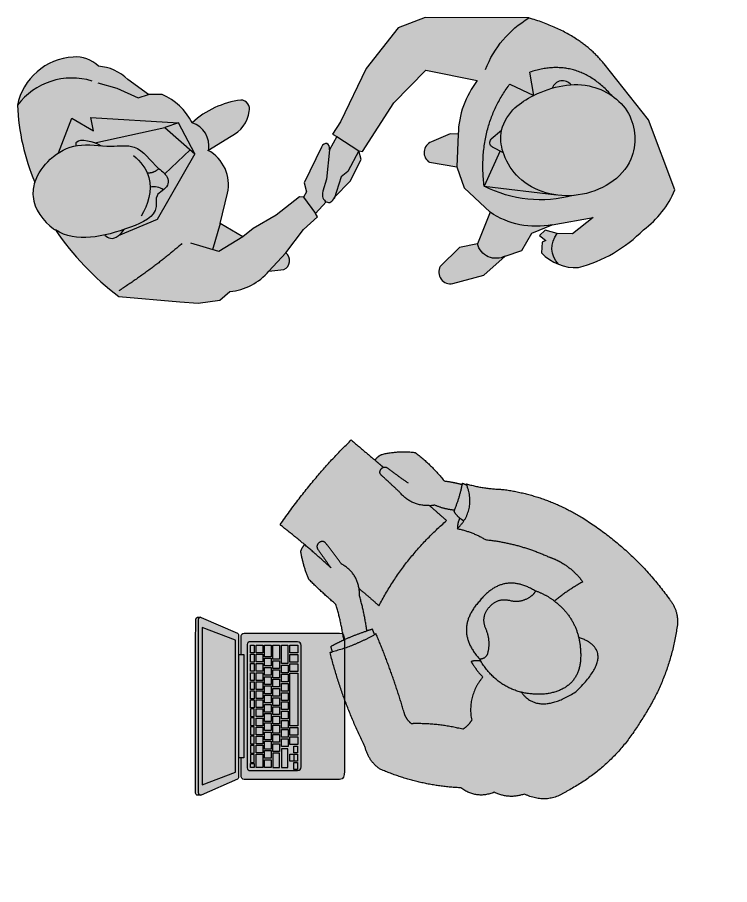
# Model space of a CAD drawing. Header units: metres. Extents: x -17 to 580, y -130 to 19.
# Drawn here: x 330.825 to 332.345, y -13.661 to -11.811 of the extents above; entities that cross this region are included whole.
import ezdxf

# ---------------------------------------------------------------- set-up
doc = ezdxf.new("R2010")
doc.units = ezdxf.units.M
for name, pattern in [('Style Black Lines_2', [0]), ('Style Border  Fill_3', [0]), ('Style Thin Border  Fill_1', [0])]:
    doc.linetypes.add(name, pattern=pattern)
doc.layers.add('Furniture', color=7, linetype='Continuous', true_color=0x7a8bf7)
doc.layers.add('Imported blocks', color=7, linetype='Continuous', true_color=0x7a8bf7)

# ---------------------------------------------------------------- blocks, each defined once
blk = doc.blocks.new('Person sitting')
at = {"layer": 'Imported blocks', "transparency": 33554483}
h = blk.add_hatch(color=256, dxfattribs=at)
edge = h.paths.add_edge_path(flags=0)
edge.add_spline(control_points=[(0.2227, 0.7166), (0.2476, 0.7462), (0.2685, 0.7788)], knot_values=[0, 0, 0, 1, 1, 1], degree=2, periodic=0)
edge.add_spline(control_points=[(0.2685, 0.7788), (0.2681, 0.8183), (0.2708, 0.8578)], knot_values=[0, 0, 0, 1, 1, 1], degree=2, periodic=0)
edge.add_spline(control_points=[(0.2708, 0.8578), (0.2846, 0.8859), (0.3048, 0.9099)], knot_values=[0, 0, 0, 1, 1, 1], degree=2, periodic=0)
edge.add_spline(control_points=[(0.3048, 0.9099), (0.3125, 0.913), (0.3208, 0.9133)], knot_values=[0, 0, 0, 1, 1, 1], degree=2, periodic=0)
edge.add_spline(control_points=[(0.3208, 0.9133), (0.3202, 0.947), (0.3183, 0.9806)], knot_values=[0, 0, 0, 1, 1, 1], degree=2, periodic=0)
edge.add_spline(control_points=[(0.3183, 0.9806), (0.447, 0.9942), (0.5544, 0.9848)], knot_values=[0, 0, 0, 1, 1, 1], degree=2, periodic=0)
edge.add_spline(control_points=[(0.5544, 0.9848), (0.5549, 0.9514), (0.5553, 0.9179)], knot_values=[0, 0, 0, 1, 1, 1], degree=2, periodic=0)
edge.add_spline(control_points=[(0.5553, 0.9179), (0.5655, 0.9198), (0.5747, 0.9149)], knot_values=[0, 0, 0, 1, 1, 1], degree=2, periodic=0)
edge.add_spline(control_points=[(0.5747, 0.9149), (0.6039, 0.894), (0.6241, 0.8643)], knot_values=[0, 0, 0, 1, 1, 1], degree=2, periodic=0)
edge.add_spline(control_points=[(0.6241, 0.8643), (0.6271, 0.8208), (0.6188, 0.778)], knot_values=[0, 0, 0, 1, 1, 1], degree=2, periodic=0)
edge.add_spline(control_points=[(0.6188, 0.778), (0.6299, 0.7615), (0.6386, 0.7436)], knot_values=[0, 0, 0, 1, 1, 1], degree=2, periodic=0)
edge.add_spline(control_points=[(0.6386, 0.7436), (0.6397, 0.7442), (0.6409, 0.7449)], knot_values=[0, 0, 0, 1, 1, 1], degree=2, periodic=0)
edge.add_spline(control_points=[(0.6409, 0.7449), (0.6431, 0.7402), (0.6436, 0.7351)], knot_values=[0, 0, 0, 1, 1, 1], degree=2, periodic=0)
edge.add_spline(control_points=[(0.6436, 0.7351), (0.6444, 0.7366), (0.6452, 0.7381)], knot_values=[0, 0, 0, 1, 1, 1], degree=2, periodic=0)
edge.add_spline(control_points=[(0.6452, 0.7381), (0.6621, 0.7022), (0.6874, 0.6716)], knot_values=[0, 0, 0, 1, 1, 1], degree=2, periodic=0)
edge.add_spline(control_points=[(0.6874, 0.6716), (0.7381, 0.595), (0.7532, 0.5044)], knot_values=[0, 0, 0, 1, 1, 1], degree=2, periodic=0)
edge.add_spline(control_points=[(0.7532, 0.5044), (0.7741, 0.3761), (0.7445, 0.2496)], knot_values=[0, 0, 0, 1, 1, 1], degree=2, periodic=0)
edge.add_spline(control_points=[(0.7445, 0.2496), (0.7396, 0.2213), (0.7174, 0.203)], knot_values=[0, 0, 0, 1, 1, 1], degree=2, periodic=0)
edge.add_spline(control_points=[(0.7174, 0.203), (0.6223, 0.1392), (0.5085, 0.125)], knot_values=[0, 0, 0, 1, 1, 1], degree=2, periodic=0)
edge.add_spline(control_points=[(0.5085, 0.125), (0.3971, 0.105), (0.2915, 0.1456)], knot_values=[0, 0, 0, 1, 1, 1], degree=2, periodic=0)
edge.add_spline(control_points=[(0.2915, 0.1456), (0.2411, 0.1593), (0.2278, 0.2098)], knot_values=[0, 0, 0, 1, 1, 1], degree=2, periodic=0)
edge.add_spline(control_points=[(0.2278, 0.2098), (0.1974, 0.2272), (0.1883, 0.261)], knot_values=[0, 0, 0, 1, 1, 1], degree=2, periodic=0)
edge.add_spline(control_points=[(0.1883, 0.261), (0.1516, 0.2797), (0.1487, 0.3207)], knot_values=[0, 0, 0, 1, 1, 1], degree=2, periodic=0)
edge.add_spline(control_points=[(0.1487, 0.3207), (0.0923, 0.392), (0.0651, 0.4786)], knot_values=[0, 0, 0, 1, 1, 1], degree=2, periodic=0)
edge.add_spline(control_points=[(0.0651, 0.4786), (0.0629, 0.5088), (0.0807, 0.5333)], knot_values=[0, 0, 0, 1, 1, 1], degree=2, periodic=0)
edge.add_spline(control_points=[(0.0807, 0.5333), (0.1216, 0.6329), (0.1832, 0.7212)], knot_values=[0, 0, 0, 1, 1, 1], degree=2, periodic=0)
edge.add_spline(control_points=[(0.1832, 0.7212), (0.1853, 0.7197), (0.1874, 0.7182)], knot_values=[0, 0, 0, 1, 1, 1], degree=2, periodic=0)
edge.add_spline(control_points=[(0.1874, 0.7182), (0.1906, 0.7234), (0.1943, 0.7282)], knot_values=[0, 0, 0, 1, 1, 1], degree=2, periodic=0)
edge.add_spline(control_points=[(0.1943, 0.7282), (0.2087, 0.7229), (0.2227, 0.7166)], knot_values=[0, 0, 0, 1, 1, 1], degree=2, periodic=0)
h = blk.add_hatch(color=256, dxfattribs=at)
edge = h.paths.add_edge_path(flags=0)
edge.add_spline(control_points=[(0.3803, 0.4663), (0.3774, 0.4721), (0.3726, 0.4764)], knot_values=[0, 0, 0, 1, 1, 1], degree=2, periodic=0)
edge.add_spline(control_points=[(0.3726, 0.4764), (0.3696, 0.4792), (0.366, 0.4812)], knot_values=[0, 0, 0, 1, 1, 1], degree=2, periodic=0)
edge.add_spline(control_points=[(0.366, 0.4812), (0.3652, 0.4788), (0.3645, 0.4764)], knot_values=[0, 0, 0, 1, 1, 1], degree=2, periodic=0)
edge.add_spline(control_points=[(0.3645, 0.4764), (0.3594, 0.4589), (0.3575, 0.4408)], knot_values=[0, 0, 0, 1, 1, 1], degree=2, periodic=0)
edge.add_spline(control_points=[(0.3575, 0.4408), (0.3049, 0.4396), (0.2724, 0.3982)], knot_values=[0, 0, 0, 1, 1, 1], degree=2, periodic=0)
edge.add_spline(control_points=[(0.2724, 0.3982), (0.2588, 0.3959), (0.2456, 0.3999)], knot_values=[0, 0, 0, 1, 1, 1], degree=2, periodic=0)
edge.add_spline(control_points=[(0.2456, 0.3999), (0.2251, 0.4404), (0.1959, 0.4751)], knot_values=[0, 0, 0, 1, 1, 1], degree=2, periodic=0)
edge.add_spline(control_points=[(0.1959, 0.4751), (0.1895, 0.4829), (0.1826, 0.4902)], knot_values=[0, 0, 0, 1, 1, 1], degree=2, periodic=0)
edge.add_spline(control_points=[(0.1826, 0.4902), (0.1817, 0.504), (0.1889, 0.5157)], knot_values=[0, 0, 0, 1, 1, 1], degree=2, periodic=0)
edge.add_spline(control_points=[(0.1889, 0.5157), (0.2376, 0.592), (0.2776, 0.6732)], knot_values=[0, 0, 0, 1, 1, 1], degree=2, periodic=0)
edge.add_spline(control_points=[(0.2776, 0.6732), (0.2758, 0.6738), (0.2741, 0.6744)], knot_values=[0, 0, 0, 1, 1, 1], degree=2, periodic=0)
edge.add_spline(control_points=[(0.2741, 0.6744), (0.2771, 0.6798), (0.2799, 0.6854)], knot_values=[0, 0, 0, 1, 1, 1], degree=2, periodic=0)
edge.add_spline(control_points=[(0.2799, 0.6854), (0.2746, 0.6888), (0.2692, 0.6921)], knot_values=[0, 0, 0, 1, 1, 1], degree=2, periodic=0)
edge.add_spline(control_points=[(0.2692, 0.6921), (0.2946, 0.7209), (0.3154, 0.7532)], knot_values=[0, 0, 0, 1, 1, 1], degree=2, periodic=0)
edge.add_spline(control_points=[(0.3154, 0.7532), (0.3215, 0.758), (0.3264, 0.764)], knot_values=[0, 0, 0, 1, 1, 1], degree=2, periodic=0)
edge.add_spline(control_points=[(0.3264, 0.764), (0.3272, 0.7359), (0.3267, 0.7078)], knot_values=[0, 0, 0, 1, 1, 1], degree=2, periodic=0)
edge.add_spline(control_points=[(0.3267, 0.7078), (0.4416, 0.7352), (0.5585, 0.7183)], knot_values=[0, 0, 0, 1, 1, 1], degree=2, periodic=0)
edge.add_spline(control_points=[(0.5585, 0.7183), (0.5586, 0.7428), (0.5586, 0.7673)], knot_values=[0, 0, 0, 1, 1, 1], degree=2, periodic=0)
edge.add_spline(control_points=[(0.5586, 0.7673), (0.5625, 0.7631), (0.5669, 0.7596)], knot_values=[0, 0, 0, 1, 1, 1], degree=2, periodic=0)
edge.add_spline(control_points=[(0.5669, 0.7596), (0.5738, 0.7385), (0.5867, 0.7205)], knot_values=[0, 0, 0, 1, 1, 1], degree=2, periodic=0)
edge.add_spline(control_points=[(0.5867, 0.7205), (0.5851, 0.72), (0.5835, 0.7195)], knot_values=[0, 0, 0, 1, 1, 1], degree=2, periodic=0)
edge.add_spline(control_points=[(0.5835, 0.7195), (0.5807, 0.7103), (0.5809, 0.7006)], knot_values=[0, 0, 0, 1, 1, 1], degree=2, periodic=0)
edge.add_spline(control_points=[(0.5809, 0.7006), (0.5695, 0.6973), (0.5606, 0.6896)], knot_values=[0, 0, 0, 1, 1, 1], degree=2, periodic=0)
edge.add_spline(control_points=[(0.5606, 0.6896), (0.5769, 0.6611), (0.5825, 0.6288)], knot_values=[0, 0, 0, 1, 1, 1], degree=2, periodic=0)
edge.add_spline(control_points=[(0.5825, 0.6288), (0.623, 0.5711), (0.6432, 0.5035)], knot_values=[0, 0, 0, 1, 1, 1], degree=2, periodic=0)
edge.add_spline(control_points=[(0.6432, 0.5035), (0.6493, 0.4889), (0.6522, 0.4733)], knot_values=[0, 0, 0, 1, 1, 1], degree=2, periodic=0)
edge.add_spline(control_points=[(0.6522, 0.4733), (0.6577, 0.4432), (0.6508, 0.4133)], knot_values=[0, 0, 0, 1, 1, 1], degree=2, periodic=0)
edge.add_spline(control_points=[(0.6508, 0.4133), (0.6164, 0.426), (0.5801, 0.4319)], knot_values=[0, 0, 0, 1, 1, 1], degree=2, periodic=0)
edge.add_spline(control_points=[(0.5801, 0.4319), (0.5787, 0.4549), (0.5699, 0.4763)], knot_values=[0, 0, 0, 1, 1, 1], degree=2, periodic=0)
edge.add_spline(control_points=[(0.5699, 0.4763), (0.5565, 0.5558), (0.4761, 0.5525)], knot_values=[0, 0, 0, 1, 1, 1], degree=2, periodic=0)
edge.add_spline(control_points=[(0.4761, 0.5525), (0.3924, 0.5551), (0.3822, 0.472)], knot_values=[0, 0, 0, 1, 1, 1], degree=2, periodic=0)
edge.add_spline(control_points=[(0.3822, 0.472), (0.3812, 0.4692), (0.3803, 0.4663)], knot_values=[0, 0, 0, 1, 1, 1], degree=2, periodic=0)
at = {"layer": 'Imported blocks'}
for points in [[(0.3183, 0.9806), (0.447, 0.9942), (0.5544, 0.9848)], [(0.3208, 0.9133), (0.3202, 0.947), (0.3183, 0.9806)], [(0.5544, 0.9848), (0.5549, 0.9514), (0.5553, 0.9179)], [(0.2708, 0.8578), (0.2846, 0.8859), (0.3048, 0.9099)], [(0.3048, 0.9099), (0.3125, 0.913), (0.3208, 0.9133)], [(0.3203, 0.8387), (0.3214, 0.876), (0.3208, 0.9133)], [(0.5553, 0.9179), (0.5655, 0.9198), (0.5747, 0.9149)], [(0.5553, 0.9179), (0.5554, 0.9062), (0.5555, 0.8944)], [(0.5747, 0.9149), (0.6039, 0.894), (0.6241, 0.8643)], [(0.344, 0.8926), (0.3354, 0.8941), (0.332, 0.8862)], [(0.353, 0.8824), (0.3525, 0.8911), (0.344, 0.8926)], [(0.54, 0.8864), (0.5406, 0.8953), (0.5496, 0.8959)], [(0.5496, 0.8959), (0.5585, 0.8964), (0.5602, 0.8877)], [(0.332, 0.8862), (0.3263, 0.8624), (0.3203, 0.8387)], [(0.3411, 0.8271), (0.3479, 0.8546), (0.353, 0.8824)], [(0.5384, 0.8337), (0.5394, 0.86), (0.54, 0.8864)], [(0.5602, 0.8877), (0.5619, 0.8601), (0.5654, 0.8328)], [(0.2685, 0.7788), (0.2681, 0.8183), (0.2708, 0.8578)], [(0.6241, 0.8643), (0.6271, 0.8208), (0.6188, 0.778)], [(0.5586, 0.7673), (0.532, 0.7955), (0.5384, 0.8337)], [(0.3264, 0.764), (0.3493, 0.7919), (0.3411, 0.8271)], [(0.2227, 0.7166), (0.2476, 0.7462), (0.2685, 0.7788)], [(0.6188, 0.778), (0.6299, 0.7615), (0.6386, 0.7436)], [(0.3154, 0.7532), (0.3215, 0.758), (0.3264, 0.764)], [(0.3264, 0.764), (0.3272, 0.7359), (0.3267, 0.7078)], [(0.5585, 0.7183), (0.5586, 0.7428), (0.5586, 0.7673)], [(0.5586, 0.7673), (0.5625, 0.7631), (0.5669, 0.7596)], [(0.5669, 0.7596), (0.5738, 0.7385), (0.5867, 0.7205)], [(0.2692, 0.6921), (0.2946, 0.7209), (0.3154, 0.7532)], [(0.5867, 0.7205), (0.6138, 0.7293), (0.6386, 0.7436)], [(0.6386, 0.7436), (0.6397, 0.7442), (0.6409, 0.7449)], [(0.6409, 0.7449), (0.6431, 0.7402), (0.6436, 0.7351)], [(0.1874, 0.7182), (0.1906, 0.7234), (0.1943, 0.7282)], [(0.1943, 0.7282), (0.2087, 0.7229), (0.2227, 0.7166)], [(0.3267, 0.7078), (0.4416, 0.7352), (0.5585, 0.7183)], [(0.5606, 0.6896), (0.6168, 0.6854), (0.6436, 0.7351)], [(0.6436, 0.7351), (0.6444, 0.7366), (0.6452, 0.7381)], [(0.6452, 0.7381), (0.6621, 0.7022), (0.6874, 0.6716)], [(0.0807, 0.5333), (0.1216, 0.6329), (0.1832, 0.7212)], [(0.1832, 0.7212), (0.1853, 0.7197), (0.1874, 0.7182)], [(0.2741, 0.6744), (0.2278, 0.6906), (0.1874, 0.7182)], [(0.2227, 0.7166), (0.2467, 0.7057), (0.2692, 0.6921)], [(0.5835, 0.7195), (0.5807, 0.7103), (0.5809, 0.7006)], [(0.5867, 0.7205), (0.5851, 0.72), (0.5835, 0.7195)], [(0.2799, 0.6854), (0.2746, 0.6888), (0.2692, 0.6921)], [(0.2741, 0.6744), (0.2771, 0.6798), (0.2799, 0.6854)], [(0.5809, 0.7006), (0.5695, 0.6973), (0.5606, 0.6896)], [(0.5606, 0.6896), (0.5769, 0.6611), (0.5825, 0.6288)], [(0.5819, 0.6906), (0.581, 0.6956), (0.5809, 0.7006)], [(0.1889, 0.5157), (0.2376, 0.592), (0.2776, 0.6732)], [(0.2776, 0.6732), (0.2758, 0.6738), (0.2741, 0.6744)], [(0.6874, 0.6716), (0.7381, 0.595), (0.7532, 0.5044)], [(0.5825, 0.6288), (0.623, 0.5711), (0.6432, 0.5035)], [(0.4761, 0.5525), (0.3924, 0.5551), (0.3822, 0.472)], [(0.5699, 0.4763), (0.5565, 0.5558), (0.4761, 0.5525)], [(0.0651, 0.4786), (0.0629, 0.5088), (0.0807, 0.5333)], [(0.4389, 0.5023), (0.4507, 0.5284), (0.4794, 0.5284)], [(0.4794, 0.5284), (0.508, 0.5284), (0.5199, 0.5023)], [(0.1826, 0.4902), (0.1817, 0.504), (0.1889, 0.5157)], [(0.402, 0.4655), (0.4267, 0.4776), (0.4389, 0.5023)], [(0.5199, 0.5023), (0.5325, 0.4812), (0.5565, 0.4763)], [(0.6432, 0.5035), (0.6493, 0.4889), (0.6522, 0.4733)], [(0.7532, 0.5044), (0.7741, 0.3761), (0.7445, 0.2496)], [(0.1959, 0.4751), (0.1895, 0.4829), (0.1826, 0.4902)], [(0.366, 0.4812), (0.3652, 0.4788), (0.3645, 0.4764)], [(0.3726, 0.4764), (0.3696, 0.4792), (0.366, 0.4812)], [(0.1487, 0.3207), (0.0923, 0.392), (0.0651, 0.4786)], [(0.2456, 0.3999), (0.2251, 0.4404), (0.1959, 0.4751)], [(0.3645, 0.4764), (0.3594, 0.4589), (0.3575, 0.4408)], [(0.4168, 0.3174), (0.3541, 0.381), (0.3803, 0.4663)], [(0.3803, 0.4663), (0.3774, 0.4721), (0.3726, 0.4764)], [(0.3822, 0.472), (0.3812, 0.4692), (0.3803, 0.4663)], [(0.3822, 0.472), (0.3899, 0.4621), (0.402, 0.4655)], [(0.5565, 0.4763), (0.5632, 0.4745), (0.5699, 0.4763)], [(0.5801, 0.4319), (0.5787, 0.4549), (0.5699, 0.4763)], [(0.6522, 0.4733), (0.6577, 0.4432), (0.6508, 0.4133)], [(0.3575, 0.4408), (0.3049, 0.4396), (0.2724, 0.3982)], [(0.5801, 0.4319), (0.5844, 0.3666), (0.5374, 0.3209)], [(0.6508, 0.4133), (0.6164, 0.426), (0.5801, 0.4319)], [(0.2724, 0.3982), (0.2588, 0.3959), (0.2456, 0.3999)], [(0.3876, 0.3594), (0.3723, 0.2974), (0.464, 0.2707)], [(0.464, 0.2707), (0.5906, 0.2582), (0.5556, 0.3425)], [(0.1883, 0.261), (0.1516, 0.2797), (0.1487, 0.3207)], [(0.5374, 0.3209), (0.4787, 0.2624), (0.4168, 0.3174)], [(0.2278, 0.2098), (0.1974, 0.2272), (0.1883, 0.261)], [(0.7445, 0.2496), (0.7396, 0.2213), (0.7174, 0.203)], [(0.2915, 0.1456), (0.2411, 0.1593), (0.2278, 0.2098)], [(0.7174, 0.203), (0.6223, 0.1392), (0.5085, 0.125)], [(0.5085, 0.125), (0.3971, 0.105), (0.2915, 0.1456)]]:
    blk.add_open_spline(points, degree=2, dxfattribs=at)
blk = doc.blocks.new('People office')
at = {"layer": 'Imported blocks', "transparency": 33554483}
h = blk.add_hatch(color=256, dxfattribs=at)
edge = h.paths.add_edge_path(flags=0)
edge.add_line((0.6128, -0.155), (0.6014, -0.1663))
edge.add_line((0.6014, -0.1663), (0.6149, -0.177))
edge.add_line((0.6149, -0.177), (0.6064, -0.1804))
edge.add_line((0.6064, -0.1804), (0.6055, -0.2034))
edge.add_arc((0.6779, -0.1347), 0.0999, 223.5158, 273.5522)
edge.add_arc((0.6081, 0.0569), 0.301, 284.6313, 315.6092)
edge.add_arc((0.7059, 0.0072), 0.1991, 306.0746, 337.5138)
edge.add_line((0.8899, -0.0689), (0.8336, 0.0808))
edge.add_line((0.8336, 0.0808), (0.7388, 0.2))
edge.add_spline(control_points=[(0.7388, 0.2), (0.6861, 0.2663), (0.5784, 0.2979)], knot_values=[0, 0, 0, 1, 1, 1], degree=2, periodic=0)
edge.add_line((0.5784, 0.2979), (0.3569, 0.2992))
edge.add_line((0.3569, 0.2992), (0.2993, 0.2769))
edge.add_line((0.2993, 0.2769), (0.2311, 0.1904))
edge.add_line((0.2311, 0.1904), (0.1763, 0.0765))
edge.add_line((0.1763, 0.0765), (0.1593, 0.0499))
edge.add_line((0.1593, 0.0499), (0.1682, 0.0451))
edge.add_line((0.1682, 0.0451), (0.153, 0.0163))
edge.add_spline(control_points=[(0.153, 0.0163), (0.1545, 0.0312), (0.1421, 0.0356), (0.1355, 0.022)], knot_values=[0, 0, 0, 0, 1, 1, 1, 1], degree=3, periodic=0)
edge.add_line((0.1355, 0.022), (0.0988, -0.0541))
edge.add_line((0.0988, -0.0541), (0.1036, -0.0727))
edge.add_line((0.1036, -0.0727), (0.0976, -0.0847))
edge.add_line((0.0976, -0.0847), (0.089, -0.0839))
edge.add_line((0.089, -0.0839), (0.0391, -0.1226))
edge.add_line((0.0391, -0.1226), (-0.0099, -0.1509))
edge.add_line((-0.0099, -0.1509), (-0.0322, -0.169))
edge.add_line((-0.0322, -0.169), (-0.0804, -0.1406))
edge.add_line((-0.0804, -0.1406), (-0.0651, -0.076))
edge.add_arc((-0.1448, -0.057), 0.0819, 346.5594, 422.1998)
edge.add_line((-0.1066, 0.0155), (-0.0573, 0.0457))
edge.add_arc((-0.0877, 0.1087), 0.07, 295.7662, 351.7689)
edge.add_arc((-0.037, 0.1036), 0.0193, 345.1018, 447.5931)
edge.add_arc((-0.0108, -0.0677), 0.1923, 97.5871, 132.3307)
edge.add_arc((-0.2546, 0.0171), 0.1278, 26.6328, 66.9956)
edge.add_line((-0.2046, 0.1348), (-0.2334, 0.1348))
edge.add_line((-0.2334, 0.1348), (-0.2778, 0.1664))
edge.add_arc((-0.346, 0.0998), 0.0953, 44.3327, 86.6835)
edge.add_arc((-0.3876, 0.1495), 0.0655, 43.999, 95.9257)
edge.add_arc((-0.3864, 0.0853), 0.1295, 93.5065, 168.2833)
edge.add_arc((-0.04, 0.1325), 0.4737, 182.5272, 202.9954)
edge.add_spline(control_points=[(-0.4761, -0.0525), (-0.4793, -0.0624), (-0.4808, -0.0726), (-0.4799, -0.0828)], knot_values=[0, 0, 0, 0, 1, 1, 1, 1], degree=3, periodic=0)
edge.add_spline(control_points=[(-0.4799, -0.0828), (-0.4775, -0.1098), (-0.4584, -0.1362), (-0.436, -0.1517)], knot_values=[0, 0, 0, 0, 1, 1, 1, 1], degree=3, periodic=0)
edge.add_spline(control_points=[(-0.436, -0.1517), (-0.4348, -0.1526), (-0.4335, -0.1534), (-0.4322, -0.1543)], knot_values=[0, 0, 0, 0, 1, 1, 1, 1], degree=3, periodic=0)
edge.add_arc((0.0773, 0.1959), 0.6183, 214.5004, 232.7278)
edge.add_line((-0.2971, -0.2961), (-0.1664, -0.3074))
edge.add_line((-0.1664, -0.3074), (-0.1277, -0.3106))
edge.add_line((-0.1277, -0.3106), (-0.0813, -0.304))
edge.add_line((-0.0813, -0.304), (-0.0598, -0.2859))
edge.add_arc((-0.073, -0.1595), 0.1272, 275.9895, 319.4789)
edge.add_line((0.0236, -0.2421), (0.0555, -0.2386))
edge.add_arc((0.047, -0.2196), 0.0208, 293.9528, 412.7489)
edge.add_line((0.0596, -0.2031), (0.0976, -0.1531))
edge.add_line((0.0976, -0.1531), (0.1272, -0.1264))
edge.add_line((0.1272, -0.1264), (0.123, -0.1195))
edge.add_line((0.123, -0.1195), (0.146, -0.0943))
edge.add_spline(control_points=[(0.146, -0.0943), (0.1522, -0.0975), (0.1601, -0.0951), (0.1637, -0.0841)], knot_values=[0, 0, 0, 0, 1, 1, 1, 1], degree=3, periodic=0)
edge.add_line((0.1637, -0.0841), (0.197, -0.0502))
edge.add_line((0.197, -0.0502), (0.2207, -0.004))
edge.add_line((0.2207, -0.004), (0.2156, 0.0146))
edge.add_line((0.2156, 0.0146), (0.2231, 0.0133))
edge.add_line((0.2231, 0.0133), (0.2901, 0.1171))
edge.add_line((0.2901, 0.1171), (0.3582, 0.1865))
edge.add_line((0.3582, 0.1865), (0.4683, 0.1642))
edge.add_arc((0.621, 0.0453), 0.1935, 142.0955, 178.5499)
edge.add_line((0.4275, 0.0502), (0.4101, 0.0509))
edge.add_line((0.4101, 0.0509), (0.3704, 0.0335))
edge.add_arc((0.3788, 0.0109), 0.0242, 110.3432, 239.2679)
edge.add_line((0.3665, -0.0099), (0.4244, -0.0197))
edge.add_line((0.4244, -0.0197), (0.4402, -0.0643))
edge.add_line((0.4402, -0.0643), (0.4955, -0.1167))
edge.add_line((0.4955, -0.1167), (0.4684, -0.1839))
edge.add_line((0.4684, -0.1839), (0.4306, -0.1918))
edge.add_line((0.4306, -0.1918), (0.3893, -0.232))
edge.add_arc((0.4109, -0.2442), 0.0249, 150.4574, 282.3602)
edge.add_line((0.4163, -0.2685), (0.4819, -0.2504))
edge.add_line((0.4819, -0.2504), (0.5279, -0.21))
edge.add_line((0.5279, -0.21), (0.5634, -0.1982))
edge.add_line((0.5634, -0.1982), (0.585, -0.1613))
edge.add_line((0.585, -0.1613), (0.6281, -0.1431))
edge.add_line((0.6281, -0.1431), (0.7159, -0.1278))
edge.add_line((0.7159, -0.1278), (0.6713, -0.1626))
edge.add_line((0.6713, -0.1626), (0.6386, -0.162))
edge.add_line((0.6386, -0.162), (0.6128, -0.155))
at = {"layer": 'Imported blocks', "linetype": 'Style Border  Fill_3'}
blk.add_lwpolyline([(0.5784, 0.2979), (0.3569, 0.2992), (0.2993, 0.2769), (0.2311, 0.1904), (0.1763, 0.0765), (0.1593, 0.0499), (0.1682, 0.0451), (0.153, 0.0163)], dxfattribs=at)
at = {"layer": 'Imported blocks', "linetype": 'Style Black Lines_2'}
for points in [[(0.4861, 0.1883, -0.168497), (0.5784, 0.2979)], [(-0.3539, 0.1634, 0.316012), (-0.5132, 0.1116)], [(0.6686, 0.1554, 0.577242), (0.6281, 0.1482)], [(-0.1049, 0.0165, 0.361521), (-0.1403, 0.0744)], [(0.4997, 0.0227, -0.428434), (0.4979, 0.0392)], [(-0.2014, -0.0685, 0.193982), (-0.2299, -0.0632)], [(0.6728, -0.0808, -0.184994), (0.4829, -0.061)], [(0.6281, -0.1431, -0.197949), (0.4955, -0.1167)], [(0.6414, -0.2276, -0.376652), (0.6386, -0.162)], [(0.5279, -0.21, -0.484001), (0.4684, -0.1839)]]:
    blk.add_lwpolyline(points, format="xyb", dxfattribs=at)
at = {"layer": 'Imported blocks', "linetype": 'Style Border  Fill_3'}
for points in [[(0.1355, 0.022), (0.0988, -0.0541), (0.1036, -0.0727), (0.0976, -0.0847), (0.089, -0.0839), (0.0391, -0.1226), (-0.0099, -0.1509), (-0.0322, -0.169), (-0.0804, -0.1406), (-0.0651, -0.076, 0.342573), (-0.1066, 0.0155), (-0.0573, 0.0457, 0.249341), (-0.0184, 0.0987, 0.47961), (-0.0362, 0.1229, 0.15277), (-0.1403, 0.0744, 0.17796), (-0.2046, 0.1348), (-0.2334, 0.1348), (-0.2778, 0.1664, 0.186923), (-0.3405, 0.1949, 0.230532), (-0.3944, 0.2146, 0.338369), (-0.5132, 0.1116, 0.089547), (-0.4761, -0.0525)], [(0.1637, -0.0841), (0.197, -0.0502), (0.2207, -0.004), (0.2156, 0.0146), (0.2231, 0.0133), (0.2901, 0.1171), (0.3582, 0.1865), (0.4683, 0.1642, 0.160418), (0.4275, 0.0502), (0.4101, 0.0509), (0.3704, 0.0335, 0.630494), (0.3665, -0.0099), (0.4244, -0.0197), (0.4402, -0.0643), (0.4955, -0.1167), (0.4684, -0.1839), (0.4306, -0.1918), (0.3893, -0.232, 0.648805), (0.4163, -0.2685), (0.4819, -0.2504), (0.5279, -0.21), (0.5634, -0.1982), (0.585, -0.1613), (0.6281, -0.1431), (0.7159, -0.1278), (0.6713, -0.1626), (0.6386, -0.162), (0.6128, -0.155)], [(0.6128, -0.155), (0.6014, -0.1663), (0.6149, -0.177), (0.6064, -0.1804), (0.6055, -0.2034, 0.221861), (0.6841, -0.2344, 0.135996), (0.8231, -0.1537, 0.138046), (0.8899, -0.0689), (0.8336, 0.0808), (0.7388, 0.2)], [(-0.4322, -0.1543, 0.0797), (-0.2971, -0.2961), (-0.1664, -0.3074), (-0.1277, -0.3106), (-0.0813, -0.304), (-0.0598, -0.2859, 0.192069), (0.0236, -0.2421), (0.0555, -0.2386, 0.570368), (0.0596, -0.2031), (0.0976, -0.1531), (0.1272, -0.1264), (0.123, -0.1195), (0.146, -0.0943)]]:
    blk.add_lwpolyline(points, format="xyb", dxfattribs=at)
at = {"layer": 'Imported blocks', "linetype": 'Style Black Lines_2'}
for points in [[(0.538, 0.157), (0.5888, 0.1326), (0.5803, 0.1823)], [(-0.3413, 0.1598), (-0.301, 0.1481), (-0.2558, 0.1272), (-0.2334, 0.1348)], [(-0.4252, 0.0103), (-0.397, 0.0844), (-0.3511, 0.0573), (-0.3566, 0.0858), (-0.1693, 0.074)], [(-0.3477, 0.0317), (-0.1985, 0.0642), (-0.1345, 0.0078), (-0.1693, 0.074), (-0.1985, 0.0642)], [(0.52, 0.0577), (0.4979, 0.0392)], [(0.1682, 0.0451), (0.2156, 0.0146)], [(0.4275, 0.0502), (0.4244, -0.0197)], [(0.4997, 0.0227), (0.5236, 0.0112)], [(-0.1345, 0.0078), (-0.2146, -0.1319), (-0.2979, -0.1668)], [(-0.1445, 0.0167), (-0.1989, -0.0343)], [(0.153, 0.0163), (0.1468, -0.0463), (0.1389, -0.0717)], [(0.2156, 0.0146), (0.1919, -0.0294), (0.1778, -0.0412), (0.1628, -0.0881)], [(0.5172, 0.0142), (0.4829, -0.061), (0.6372, -0.0797)], [(0.0976, -0.0847), (0.123, -0.1195)], [(-0.0804, -0.1406), (-0.0966, -0.1964)], [(-0.0322, -0.169), (-0.0834, -0.2003), (-0.1433, -0.1828)], [(0.0596, -0.2031), (0.0236, -0.2421)]]:
    blk.add_lwpolyline(points, dxfattribs=at)
at = {"layer": 'Imported blocks'}
for points, degree in [([(0.7388, 0.2), (0.6861, 0.2663), (0.5784, 0.2979)], 2), ([(0.7551, 0.1324), (0.682, 0.216), (0.5803, 0.1823)], 2), ([(0.4829, -0.061), (0.4679, 0.0649), (0.538, 0.157)], 2), ([(0.5826, 0.1294), (0.6204, 0.1495), (0.6646, 0.1616), (0.7068, 0.1528)], 3), ([(0.7068, 0.1528), (0.7409, 0.1457), (0.7736, 0.1249), (0.7907, 0.0944)], 3), ([(0.5444, 0.1018), (0.5554, 0.1133), (0.5685, 0.1219), (0.5826, 0.1294)], 3), ([(0.5189, 0.0519), (0.5214, 0.0705), (0.5314, 0.0882), (0.5444, 0.1018)], 3), ([(0.7907, 0.0944), (0.807, 0.0652), (0.8089, 0.0272), (0.796, -0.0032)], 3), ([(-0.3867, 0.0336), (-0.3797, 0.0413), (-0.3504, 0.0355), (-0.3347, 0.0253)], 3), ([(0.5253, 0.0063), (0.5198, 0.021), (0.5169, 0.0367), (0.5189, 0.0519)], 3), ([(-0.443, -0.0034), (-0.4261, 0.012), (-0.406, 0.0226), (-0.3852, 0.0259)], 3), ([(-0.3875, 0.0255), (-0.3886, 0.0295), (-0.3882, 0.0319), (-0.3867, 0.0336)], 3), ([(-0.3852, 0.0259), (-0.362, 0.0296), (-0.338, 0.0243), (-0.3128, 0.0245)], 3), ([(-0.3128, 0.0245), (-0.2958, 0.0246), (-0.2782, 0.0273), (-0.264, 0.0224)], 3), ([(-0.264, 0.0224), (-0.2438, 0.0154), (-0.2303, -0.0067), (-0.2118, -0.0229)], 3), ([(0.153, 0.0163), (0.1545, 0.0312), (0.1421, 0.0356), (0.1355, 0.022)], 3), ([(-0.2652, 0.0047), (-0.2507, -0.0078), (-0.2376, -0.0242), (-0.2325, -0.0426)], 3), ([(0.5571, -0.0425), (0.5431, -0.0291), (0.5322, -0.0122), (0.5253, 0.0063)], 3), ([(-0.4761, -0.0525), (-0.47, -0.0342), (-0.4578, -0.0169), (-0.443, -0.0034)], 3), ([(0.796, -0.0032), (0.7781, -0.0455), (0.7315, -0.0731), (0.6835, -0.0797)], 3), ([(-0.2113, -0.0233), (-0.2229, -0.0343), (-0.236, -0.0327)], 2), ([(-0.2118, -0.0229), (-0.2038, -0.0298), (-0.195, -0.0357), (-0.1923, -0.0452)], 3), ([(-0.4761, -0.0525), (-0.4793, -0.0624), (-0.4808, -0.0726), (-0.4799, -0.0828)], 3), ([(-0.2325, -0.0426), (-0.2251, -0.0696), (-0.2346, -0.101), (-0.2492, -0.1248)], 3), ([(-0.1923, -0.0452), (-0.191, -0.0496), (-0.1911, -0.0549), (-0.193, -0.0591)], 3), ([(0.6835, -0.0797), (0.6369, -0.0861), (0.5889, -0.0729), (0.5571, -0.0425)], 3), ([(-0.193, -0.0591), (-0.1973, -0.0686), (-0.2109, -0.0726), (-0.2153, -0.0814)], 3), ([(0.1389, -0.0717), (0.1355, -0.0826), (0.1399, -0.0912), (0.146, -0.0943)], 3), ([(-0.4799, -0.0828), (-0.4775, -0.1098), (-0.4584, -0.1362), (-0.436, -0.1517)], 3), ([(-0.2153, -0.0814), (-0.2184, -0.0878), (-0.2166, -0.0967), (-0.2174, -0.1044)], 3), ([(0.146, -0.0943), (0.1522, -0.0975), (0.1601, -0.0951), (0.1637, -0.0841)], 3), ([(-0.2174, -0.1044), (-0.2197, -0.1275), (-0.2459, -0.1387), (-0.2717, -0.1482)], 3), ([(-0.436, -0.1517), (-0.4348, -0.1526), (-0.4335, -0.1534), (-0.4322, -0.1543)], 3), ([(-0.2717, -0.1482), (-0.3307, -0.1699), (-0.3876, -0.1823), (-0.4322, -0.1543)], 3), ([(-0.3268, -0.1651), (-0.3233, -0.1682), (-0.3191, -0.1712), (-0.3146, -0.172)], 3), ([(-0.3146, -0.172), (-0.3036, -0.1741), (-0.2916, -0.1629), (-0.2854, -0.1531)], 3), ([(-0.1621, -0.1835), (-0.2232, -0.2366), (-0.2966, -0.2841)], 2)]:
    blk.add_open_spline(points, degree=degree, dxfattribs=at)
blk = doc.blocks.new('Laptop open')
at = {"layer": 'Imported blocks', "transparency": 33554483}
h = blk.add_hatch(color=256, dxfattribs=at)
edge = h.paths.add_edge_path(flags=0)
edge.add_spline(control_points=[(0.3843, 0.3118), (0.3843, 0.3176), (0.3842, 0.3208), (0.3801, 0.3217)], knot_values=[0, 0, 0, 0, 1, 1, 1, 1], degree=3, periodic=0)
edge.add_line((0.3801, 0.3217), (0.3752, 0.3217))
edge.add_spline(control_points=[(0.3752, 0.3217), (0.0134, 0.3217), (0.011, 0.3216), (0.0068, 0.3206)], knot_values=[0, 0, 0, 0, 1, 1, 1, 1], degree=3, periodic=0)
edge.add_line((0.0068, 0.3206), (0.0043, 0.3176))
edge.add_line((0.0043, 0.3176), (0.0043, 0.3118))
edge.add_spline(control_points=[(0.0043, 0.3118), (0.0043, 0.3112), (0.0045, 0.3105), (0.0048, 0.3097)], knot_values=[0, 0, 0, 0, 1, 1, 1, 1], degree=3, periodic=0)
edge.add_line((0.0048, 0.3097), (0.0387, 0.2318))
edge.add_spline(control_points=[(0.0387, 0.2318), (0.0397, 0.2294), (0.0428, 0.2301), (0.0461, 0.2301)], knot_values=[0, 0, 0, 0, 1, 1, 1, 1], degree=3, periodic=0)
edge.add_line((0.0461, 0.2301), (0.0842, 0.2301))
edge.add_line((0.0842, 0.2301), (0.0842, 0.2244))
edge.add_line((0.0842, 0.2244), (0.0469, 0.2244))
edge.add_spline(control_points=[(0.0469, 0.2244), (0.0417, 0.2244), (0.0383, 0.2227), (0.0383, 0.2179)], knot_values=[0, 0, 0, 0, 1, 1, 1, 1], degree=3, periodic=0)
edge.add_line((0.0383, 0.2179), (0.0383, 0.0142))
edge.add_spline(control_points=[(0.0383, 0.0142), (0.0383, 0.0057), (0.0455, 0.0037), (0.0552, 0.0037)], knot_values=[0, 0, 0, 0, 1, 1, 1, 1], degree=3, periodic=0)
edge.add_line((0.0552, 0.0037), (0.1943, 0.0037))
edge.add_line((0.1943, 0.0037), (0.3334, 0.0037))
edge.add_spline(control_points=[(0.3334, 0.0037), (0.3431, 0.0037), (0.3503, 0.0057), (0.3503, 0.0142)], knot_values=[0, 0, 0, 0, 1, 1, 1, 1], degree=3, periodic=0)
edge.add_line((0.3503, 0.0142), (0.3503, 0.2179))
edge.add_spline(control_points=[(0.3503, 0.2179), (0.3503, 0.2227), (0.3468, 0.2244), (0.3417, 0.2244)], knot_values=[0, 0, 0, 0, 1, 1, 1, 1], degree=3, periodic=0)
edge.add_line((0.3417, 0.2244), (0.3044, 0.2244))
edge.add_line((0.3044, 0.2244), (0.3044, 0.2301))
edge.add_line((0.3044, 0.2301), (0.3424, 0.2301))
edge.add_spline(control_points=[(0.3424, 0.2301), (0.3458, 0.2301), (0.3489, 0.2294), (0.3499, 0.2318)], knot_values=[0, 0, 0, 0, 1, 1, 1, 1], degree=3, periodic=0)
edge.add_line((0.3499, 0.2318), (0.3838, 0.3097))
edge.add_spline(control_points=[(0.3838, 0.3097), (0.3841, 0.3105), (0.3843, 0.3112), (0.3843, 0.3118)], knot_values=[0, 0, 0, 0, 1, 1, 1, 1], degree=3, periodic=0)
h = blk.add_hatch(color=256, dxfattribs=at)
edge = h.paths.add_edge_path(flags=0)
edge.add_spline(control_points=[(0.0043, 0.3121), (0.0043, 0.312), (0.0043, 0.3119), (0.0043, 0.3118)], knot_values=[0, 0, 0, 0, 1, 1, 1, 1], degree=3, periodic=0)
edge.add_line((0.0043, 0.3118), (0.0043, 0.3121))
h = blk.add_hatch(color=256, dxfattribs=at)
edge = h.paths.add_edge_path(flags=0)
edge.add_spline(control_points=[(0.3843, 0.3118), (0.3843, 0.3119), (0.3843, 0.312), (0.3843, 0.3121)], knot_values=[0, 0, 0, 0, 1, 1, 1, 1], degree=3, periodic=0)
edge.add_line((0.3843, 0.3121), (0.3843, 0.3118))
at = {"layer": 'Imported blocks', "linetype": 'Style Thin Border  Fill_1'}
for points in [[(0.0068, 0.3206), (0.0043, 0.3176), (0.0043, 0.3118)], [(0.3801, 0.3217), (0.3752, 0.3217)], [(0.0048, 0.3097), (0.0387, 0.2318)], [(0.3499, 0.2318), (0.3838, 0.3097)], [(0.0461, 0.2301), (0.0842, 0.2301), (0.0842, 0.2244), (0.0469, 0.2244)], [(0.3417, 0.2244), (0.3044, 0.2244), (0.3044, 0.2301), (0.3424, 0.2301)], [(0.0383, 0.2179), (0.0383, 0.0142)], [(0.3503, 0.0142), (0.3503, 0.2179)], [(0.0552, 0.0037), (0.1943, 0.0037), (0.3334, 0.0037)]]:
    blk.add_lwpolyline(points, dxfattribs=at)
at = {"layer": 'Imported blocks', "linetype": 'Style Black Lines_2'}
for points in [[(0.0134, 0.3161), (0.3752, 0.3161)], [(0.0842, 0.2301), (0.1943, 0.2301), (0.3044, 0.2301)], [(0.0842, 0.2244), (0.0842, 0.2183), (0.1943, 0.2183), (0.3044, 0.2183), (0.3044, 0.2244)], [(0.057, 0.1042), (0.057, 0.204)], [(0.0626, 0.2115), (0.1943, 0.2115), (0.3259, 0.2115)], [(0.3316, 0.204), (0.3316, 0.1042)], [(0.2968, 0.1119), (0.3114, 0.1119)], [(0.3236, 0.0964), (0.1943, 0.0964), (0.0649, 0.0964)]]:
    blk.add_lwpolyline(points, dxfattribs=at)
for points in [[(0.3619, 0.3078), (0.3352, 0.2361), (0.1943, 0.2361), (0.0533, 0.2361), (0.0267, 0.3078), (0.1943, 0.3078), (0.3619, 0.3078)], [(0.0638, 0.1964), (0.0804, 0.1964), (0.0804, 0.2043), (0.0638, 0.2043), (0.0638, 0.1964)], [(0.0835, 0.1964), (0.1001, 0.1964), (0.1001, 0.2043), (0.0835, 0.2043), (0.0835, 0.1964)], [(0.1031, 0.1964), (0.1198, 0.1964), (0.1198, 0.2043), (0.1031, 0.2043), (0.1031, 0.1964)], [(0.1228, 0.1964), (0.1395, 0.1964), (0.1395, 0.2043), (0.1228, 0.2043), (0.1228, 0.1964)], [(0.1423, 0.1964), (0.159, 0.1964), (0.159, 0.2043), (0.1423, 0.2043), (0.1423, 0.1964)], [(0.1616, 0.1964), (0.1783, 0.1964), (0.1783, 0.2043), (0.1616, 0.2043), (0.1616, 0.1964)], [(0.1809, 0.1964), (0.1976, 0.1964), (0.1976, 0.2043), (0.1809, 0.2043), (0.1809, 0.1964)], [(0.2163, 0.1964), (0.1997, 0.1964), (0.1997, 0.2043), (0.2163, 0.2043), (0.2163, 0.1964)], [(0.2356, 0.1964), (0.219, 0.1964), (0.219, 0.2043), (0.2356, 0.2043), (0.2356, 0.1964)], [(0.2551, 0.1964), (0.2385, 0.1964), (0.2385, 0.2043), (0.2551, 0.2043), (0.2551, 0.1964)], [(0.2748, 0.1964), (0.2582, 0.1964), (0.2582, 0.2043), (0.2748, 0.2043), (0.2748, 0.1964)], [(0.2945, 0.1964), (0.2778, 0.1964), (0.2778, 0.2043), (0.2945, 0.2043), (0.2945, 0.1964)], [(0.3142, 0.1964), (0.2975, 0.1964), (0.2975, 0.2043), (0.3142, 0.2043), (0.3142, 0.1964)], [(0.3166, 0.1963), (0.3247, 0.1963), (0.3247, 0.2043), (0.3166, 0.2043), (0.3166, 0.1963)], [(0.0638, 0.1784), (0.0802, 0.1784), (0.0802, 0.1924), (0.0638, 0.1924), (0.0638, 0.1784)], [(0.0835, 0.1784), (0.0999, 0.1784), (0.0999, 0.1924), (0.0835, 0.1924), (0.0835, 0.1784)], [(0.1031, 0.1784), (0.1196, 0.1784), (0.1196, 0.1924), (0.1031, 0.1924), (0.1031, 0.1784)], [(0.1228, 0.1784), (0.1392, 0.1784), (0.1392, 0.1924), (0.1228, 0.1924), (0.1228, 0.1784)], [(0.1423, 0.1784), (0.1587, 0.1784), (0.1587, 0.1924), (0.1423, 0.1924), (0.1423, 0.1784)], [(0.1616, 0.1784), (0.178, 0.1784), (0.178, 0.1924), (0.1616, 0.1924), (0.1616, 0.1784)], [(0.1809, 0.1784), (0.1973, 0.1784), (0.1973, 0.1924), (0.1809, 0.1924), (0.1809, 0.1784)], [(0.2002, 0.1784), (0.2166, 0.1784), (0.2166, 0.1924), (0.2002, 0.1924), (0.2002, 0.1784)], [(0.2195, 0.1784), (0.2359, 0.1784), (0.2359, 0.1924), (0.2195, 0.1924), (0.2195, 0.1784)], [(0.2388, 0.1784), (0.2553, 0.1784), (0.2553, 0.1924), (0.2388, 0.1924), (0.2388, 0.1784)], [(0.2581, 0.1784), (0.2746, 0.1784), (0.2746, 0.1924), (0.2581, 0.1924), (0.2581, 0.1784)], [(0.2774, 0.1784), (0.2939, 0.1784), (0.2939, 0.1924), (0.2774, 0.1924), (0.2774, 0.1784)], [(0.2967, 0.1784), (0.325, 0.1784), (0.325, 0.1924), (0.2967, 0.1924), (0.2967, 0.1784)], [(0.0638, 0.1605), (0.0889, 0.1605), (0.0889, 0.1742), (0.0638, 0.1742), (0.0638, 0.1605)], [(0.0921, 0.1602), (0.1085, 0.1602), (0.1085, 0.1742), (0.0921, 0.1742), (0.0921, 0.1602)], [(0.1118, 0.1602), (0.1282, 0.1602), (0.1282, 0.1742), (0.1118, 0.1742), (0.1118, 0.1602)], [(0.1315, 0.1602), (0.1479, 0.1602), (0.1479, 0.1742), (0.1315, 0.1742), (0.1315, 0.1602)], [(0.1512, 0.1602), (0.1676, 0.1602), (0.1676, 0.1742), (0.1512, 0.1742), (0.1512, 0.1602)], [(0.1708, 0.1602), (0.1873, 0.1602), (0.1873, 0.1742), (0.1708, 0.1742), (0.1708, 0.1602)], [(0.1905, 0.1602), (0.2069, 0.1602), (0.2069, 0.1742), (0.1905, 0.1742), (0.1905, 0.1602)], [(0.2102, 0.1602), (0.2266, 0.1602), (0.2266, 0.1742), (0.2102, 0.1742), (0.2102, 0.1602)], [(0.2299, 0.1602), (0.2463, 0.1602), (0.2463, 0.1742), (0.2299, 0.1742), (0.2299, 0.1602)], [(0.2495, 0.1602), (0.266, 0.1602), (0.266, 0.1742), (0.2495, 0.1742), (0.2495, 0.1602)], [(0.2692, 0.1602), (0.2856, 0.1602), (0.2856, 0.1742), (0.2692, 0.1742), (0.2692, 0.1602)], [(0.2889, 0.1602), (0.3053, 0.1602), (0.3053, 0.1742), (0.2889, 0.1742), (0.2889, 0.1602)], [(0.3086, 0.1602), (0.325, 0.1602), (0.325, 0.1742), (0.3086, 0.1742), (0.3086, 0.1602)], [(0.0638, 0.1426), (0.0941, 0.1426), (0.0941, 0.1564), (0.0638, 0.1564), (0.0638, 0.1426)], [(0.0974, 0.1424), (0.1138, 0.1424), (0.1138, 0.1564), (0.0974, 0.1564), (0.0974, 0.1424)], [(0.117, 0.1424), (0.1335, 0.1424), (0.1335, 0.1564), (0.117, 0.1564), (0.117, 0.1424)], [(0.1367, 0.1424), (0.1531, 0.1424), (0.1531, 0.1564), (0.1367, 0.1564), (0.1367, 0.1424)], [(0.1564, 0.1424), (0.1728, 0.1424), (0.1728, 0.1564), (0.1564, 0.1564), (0.1564, 0.1424)], [(0.1761, 0.1424), (0.1925, 0.1424), (0.1925, 0.1564), (0.1761, 0.1564), (0.1761, 0.1424)], [(0.1958, 0.1424), (0.2122, 0.1424), (0.2122, 0.1564), (0.1958, 0.1564), (0.1958, 0.1424)], [(0.2154, 0.1424), (0.2319, 0.1424), (0.2319, 0.1564), (0.2154, 0.1564), (0.2154, 0.1424)], [(0.2351, 0.1424), (0.2515, 0.1424), (0.2515, 0.1564), (0.2351, 0.1564), (0.2351, 0.1424)], [(0.2548, 0.1424), (0.2712, 0.1424), (0.2712, 0.1564), (0.2548, 0.1564), (0.2548, 0.1424)], [(0.2745, 0.1424), (0.2909, 0.1424), (0.2909, 0.1564), (0.2745, 0.1564), (0.2745, 0.1424)], [(0.3248, 0.1426), (0.2945, 0.1426), (0.2945, 0.1564), (0.3248, 0.1564), (0.3248, 0.1426)], [(0.0638, 0.1244), (0.1032, 0.1244), (0.1032, 0.1383), (0.0638, 0.1383), (0.0638, 0.1244)], [(0.1065, 0.1243), (0.1229, 0.1243), (0.1229, 0.1383), (0.1065, 0.1383), (0.1065, 0.1243)], [(0.1262, 0.1243), (0.1426, 0.1243), (0.1426, 0.1383), (0.1262, 0.1383), (0.1262, 0.1243)], [(0.1459, 0.1243), (0.1623, 0.1243), (0.1623, 0.1383), (0.1459, 0.1383), (0.1459, 0.1243)], [(0.1655, 0.1243), (0.182, 0.1243), (0.182, 0.1383), (0.1655, 0.1383), (0.1655, 0.1243)], [(0.1852, 0.1243), (0.2016, 0.1243), (0.2016, 0.1383), (0.1852, 0.1383), (0.1852, 0.1243)], [(0.2049, 0.1243), (0.2213, 0.1243), (0.2213, 0.1383), (0.2049, 0.1383), (0.2049, 0.1243)], [(0.2246, 0.1243), (0.241, 0.1243), (0.241, 0.1383), (0.2246, 0.1383), (0.2246, 0.1243)], [(0.2443, 0.1243), (0.2607, 0.1243), (0.2607, 0.1383), (0.2443, 0.1383), (0.2443, 0.1243)], [(0.2639, 0.1243), (0.2804, 0.1243), (0.2804, 0.1383), (0.2639, 0.1383), (0.2639, 0.1243)], [(0.3248, 0.1244), (0.2853, 0.1244), (0.2853, 0.1383), (0.3248, 0.1383), (0.3248, 0.1244)], [(0.0638, 0.1031), (0.0804, 0.1031), (0.0804, 0.1203), (0.0638, 0.1203), (0.0638, 0.1031)], [(0.0837, 0.1031), (0.1003, 0.1031), (0.1003, 0.1203), (0.0837, 0.1203), (0.0837, 0.1031)], [(0.1036, 0.1031), (0.1202, 0.1031), (0.1202, 0.1203), (0.1036, 0.1203), (0.1036, 0.1031)], [(0.1235, 0.1031), (0.2363, 0.1031), (0.2363, 0.1203), (0.1235, 0.1203), (0.1235, 0.1031)], [(0.2396, 0.1031), (0.2563, 0.1031), (0.2563, 0.1203), (0.2396, 0.1203), (0.2396, 0.1031)], [(0.2596, 0.1031), (0.2762, 0.1031), (0.2762, 0.1203), (0.2596, 0.1203), (0.2596, 0.1031)], [(0.2793, 0.1038), (0.294, 0.1038), (0.294, 0.1119), (0.2793, 0.1119), (0.2793, 0.1038)], [(0.2968, 0.1038), (0.3114, 0.1038), (0.3114, 0.1201), (0.2968, 0.1201), (0.2968, 0.1038)], [(0.3146, 0.1038), (0.3292, 0.1038), (0.3292, 0.1119), (0.3146, 0.1119), (0.3146, 0.1038)]]:
    blk.add_lwpolyline(points, close=True, dxfattribs=at)
at = {"layer": 'Imported blocks'}
for points in [[(0.0043, 0.3121), (0.0044, 0.3152), (0.0085, 0.3161), (0.0134, 0.3161)], [(0.3752, 0.3217), (0.0134, 0.3217), (0.011, 0.3216), (0.0068, 0.3206)], [(0.3752, 0.3161), (0.3801, 0.3161), (0.3842, 0.3152), (0.3843, 0.3121)], [(0.3843, 0.3118), (0.3843, 0.3176), (0.3842, 0.3208), (0.3801, 0.3217)], [(0.0043, 0.3121), (0.0043, 0.312), (0.0043, 0.3119), (0.0043, 0.3118)], [(0.0043, 0.3118), (0.0043, 0.3112), (0.0045, 0.3105), (0.0048, 0.3097)], [(0.3838, 0.3097), (0.3841, 0.3105), (0.3843, 0.3112), (0.3843, 0.3118)], [(0.3843, 0.3118), (0.3843, 0.3119), (0.3843, 0.312), (0.3843, 0.3121)], [(0.0469, 0.2244), (0.0417, 0.2244), (0.0383, 0.2227), (0.0383, 0.2179)], [(0.0387, 0.2318), (0.0397, 0.2294), (0.0428, 0.2301), (0.0461, 0.2301)], [(0.3503, 0.2179), (0.3503, 0.2227), (0.3468, 0.2244), (0.3417, 0.2244)], [(0.3424, 0.2301), (0.3458, 0.2301), (0.3489, 0.2294), (0.3499, 0.2318)], [(0.057, 0.204), (0.057, 0.2085), (0.0585, 0.2115), (0.0626, 0.2115)], [(0.3259, 0.2115), (0.3301, 0.2115), (0.3316, 0.2085), (0.3316, 0.204)], [(0.0649, 0.0964), (0.0598, 0.0964), (0.057, 0.0991), (0.057, 0.1042)], [(0.3316, 0.1042), (0.3316, 0.0991), (0.3288, 0.0964), (0.3236, 0.0964)], [(0.0383, 0.0142), (0.0383, 0.0057), (0.0455, 0.0037), (0.0552, 0.0037)], [(0.3334, 0.0037), (0.3431, 0.0037), (0.3503, 0.0057), (0.3503, 0.0142)]]:
    blk.add_open_spline(points, degree=3, dxfattribs=at)

msp = doc.modelspace()

# ---------------------------------------------------------------- block references
at = {"layer": 'Furniture'}
msp.add_blockref('People office', (331.3382515, -12.1097904), dxfattribs=at)
at = {"layer": 'Furniture', "rotation": 48.94973923832755}
msp.add_blockref('Person sitting', (331.9159427, -13.7769339), dxfattribs=at)
at = {"layer": 'Furniture', "xscale": -1, "rotation": 90}
msp.add_blockref('Laptop open', (331.5268704, -13.0856402), dxfattribs=at)

doc.saveas('drawing.dxf')
